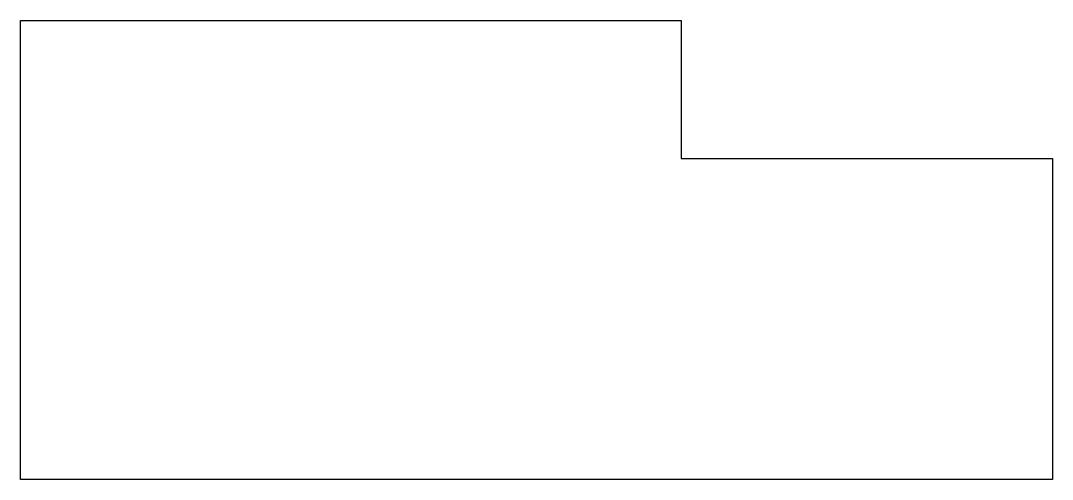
# Model space of a CAD drawing. Header units: millimetres. Extents: x 87 to 341, y -216 to -102.
import ezdxf

# ---------------------------------------------------------------- set-up
doc = ezdxf.new("R2010")
doc.units = ezdxf.units.MM

msp = doc.modelspace()

# ---------------------------------------------------------------- linework, layer by layer
for p, q in [((87, -215.5), (87, -102.5)), ((87, -102.5), (249.6, -102.5)), ((249.6, -102.5), (249.6, -136.5)), ((249.6, -136.5), (341, -136.5)), ((341, -136.5), (341, -215.5)), ((341, -215.5), (87, -215.5))]:
    msp.add_line(p, q)

doc.saveas('drawing.dxf')
